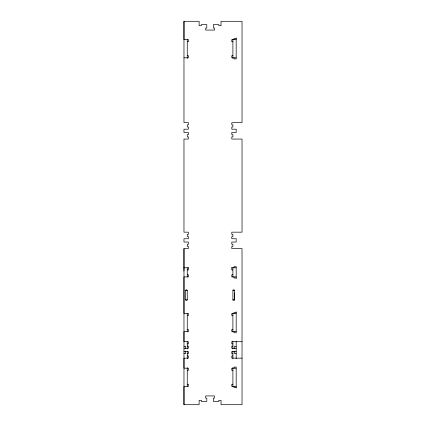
<?xml version="1.0" encoding="UTF-8"?>
<svg xmlns="http://www.w3.org/2000/svg" width="426" height="426" viewBox="0 0 426 426"><rect width="100%" height="100%" fill="white"/><g stroke="black" fill="none" stroke-linecap="round" stroke-linejoin="round"><path stroke-width="0.64" d="M187.259 41.748L188.351 41.748L188.351 39.559L183.973 39.559L183.973 21.3L199.123 21.3L199.123 25.682L201.317 25.682L201.317 24.586L206.791 24.586L206.791 28.057L205.699 28.057L205.699 30.065L214.459 30.065L214.459 28.057L213.367 28.057L213.367 24.586L218.842 24.586L218.842 25.682L221.035 25.682L221.035 21.3L242.027 21.3L242.027 122.629L231.803 122.629L231.803 124.818L232.9 124.818L232.9 127.007L231.803 127.007L231.803 129.2L236.185 129.2L236.185 132.486L231.803 132.486L231.803 134.675L232.9 134.675L232.9 136.868L231.803 136.868L231.803 139.057L242.027 139.057L242.027 232.17L231.803 232.17L231.803 234.359L232.9 234.359L232.9 236.552L231.803 236.552L231.803 238.741L236.185 238.741L236.185 242.027L231.803 242.027L231.803 244.22L232.9 244.22L232.9 246.409L231.803 246.409L231.803 248.603L242.027 248.603L242.027 404.7L221.035 404.7L221.035 400.318L218.842 400.318L218.842 401.414L213.367 401.414L213.367 398.129L214.459 398.129L214.459 395.935L205.699 395.935L205.699 398.129L206.791 398.129L206.791 401.414L201.317 401.414L201.317 400.318L199.123 400.318L199.123 404.7L183.973 404.7L183.973 386.441L188.351 386.441L188.351 384.252L187.259 384.252M183.973 271.058L183.973 248.603L188.351 248.603L188.351 246.409L187.259 246.409L187.259 244.22L188.351 244.22L188.351 242.027L183.973 242.027L183.973 238.741L188.351 238.741L188.351 236.552L187.259 236.552L187.259 234.359L188.351 234.359L188.351 232.17L183.973 232.17L183.973 139.057L188.351 139.057L188.351 136.868L187.259 136.868L187.259 134.675L188.351 134.675L188.351 132.486L183.973 132.486L183.973 129.2L188.351 129.2L188.351 127.007L187.259 127.007L187.259 124.818L188.351 124.818L188.351 122.629L183.973 122.629L183.973 21.3M234.545 292.875L234.545 299.723A0.82 0.82 0 0 1 233.72 300.543A0.82 0.82 0 0 1 232.9 299.723L232.9 290.591A0.82 0.82 0 0 1 233.72 289.771A0.82 0.82 0 0 1 234.545 290.591L234.545 299.723L232.9 299.723M236.185 38.462L233.996 38.462L233.996 39.559M236.185 39.559L231.803 39.559L231.803 41.748L232.9 41.748M187.259 55.625L188.351 55.625L188.351 57.814L183.973 57.814M232.9 55.625L231.803 55.625L231.803 57.814L236.185 57.814M183.973 267.773L188.542 267.773M231.616 267.773L236.185 267.773M187.259 269.962L188.351 269.962L188.351 267.773M232.9 269.962L231.803 269.962L231.803 267.773M187.259 274.711L188.351 274.711L188.351 276.9L183.973 276.9L183.973 313.414L188.351 313.414L188.351 315.607L187.259 315.607M232.9 274.711L231.803 274.711L231.803 276.9L236.185 276.9M236.185 277.997L233.996 277.997L233.996 276.9M185.614 290.591L187.259 290.591L187.259 299.723A0.82 0.82 0 0 1 186.434 300.543A0.82 0.82 0 0 1 185.614 299.723L185.614 290.591A0.82 0.82 0 0 1 186.434 289.771A0.82 0.82 0 0 1 187.259 290.591M232.9 290.591L234.545 290.591M185.614 299.723L187.259 299.723M236.185 312.317L233.996 312.317L233.996 313.414M236.185 313.414L231.803 313.414L231.803 315.607L232.9 315.607M187.259 329.479L188.351 329.479L188.351 331.673L183.973 331.673L183.973 341.711L188.351 341.711L188.351 343.904L187.259 343.904M232.9 329.479L231.803 329.479L231.803 331.673L236.185 331.673M242.027 341.711L231.803 341.711L231.803 343.904L232.9 343.904M187.259 346.093L188.351 346.093L188.351 348.287L183.973 348.287M232.9 346.093L231.803 346.093L231.803 348.287L236.185 348.287M183.973 346.279L185.614 346.279L185.614 348.713M236.185 346.279L234.545 346.279L234.545 348.713M183.973 351.572L188.351 351.572L188.351 353.761L187.259 353.761M236.185 351.572L231.803 351.572L231.803 353.761L232.9 353.761M183.973 353.58L185.614 353.58L185.614 351.146M236.185 353.58L234.545 353.58L234.545 351.146M187.259 355.955L188.351 355.955L188.351 358.144L183.973 358.144L183.973 368.186L188.351 368.186L188.351 370.375L187.259 370.375M232.9 355.955L231.803 355.955L231.803 358.144L242.027 358.144M236.185 368.186L231.803 368.186L231.803 370.375L232.9 370.375M232.9 384.252L231.803 384.252L231.803 386.441L236.185 386.441M236.185 387.538L233.996 387.538L233.996 386.441M236.185 37.914L236.185 58.91L233.996 58.91L233.996 57.814M236.185 278.545L236.185 266.676L233.996 266.676L233.996 267.773M236.185 311.773L236.185 332.765L233.996 332.765L233.996 331.673M236.185 341.226L236.185 358.697M236.185 388.086L236.185 367.09L233.996 367.09L233.996 368.186M232.9 39.437L232.9 58.41M232.9 267.773L232.9 277.017M232.9 313.414L232.9 331.955M232.9 341.226L232.9 348.947M232.9 351.152L232.9 358.745M232.9 367.702L232.9 386.441M187.259 39.437L187.259 58.41M187.259 267.773L187.259 277.017M187.259 313.414L187.259 331.955M187.259 341.226L187.259 348.947M187.259 351.152L187.259 358.745M187.259 367.702L187.259 386.441M183.973 248.603L183.973 404.7"/></g></svg>
